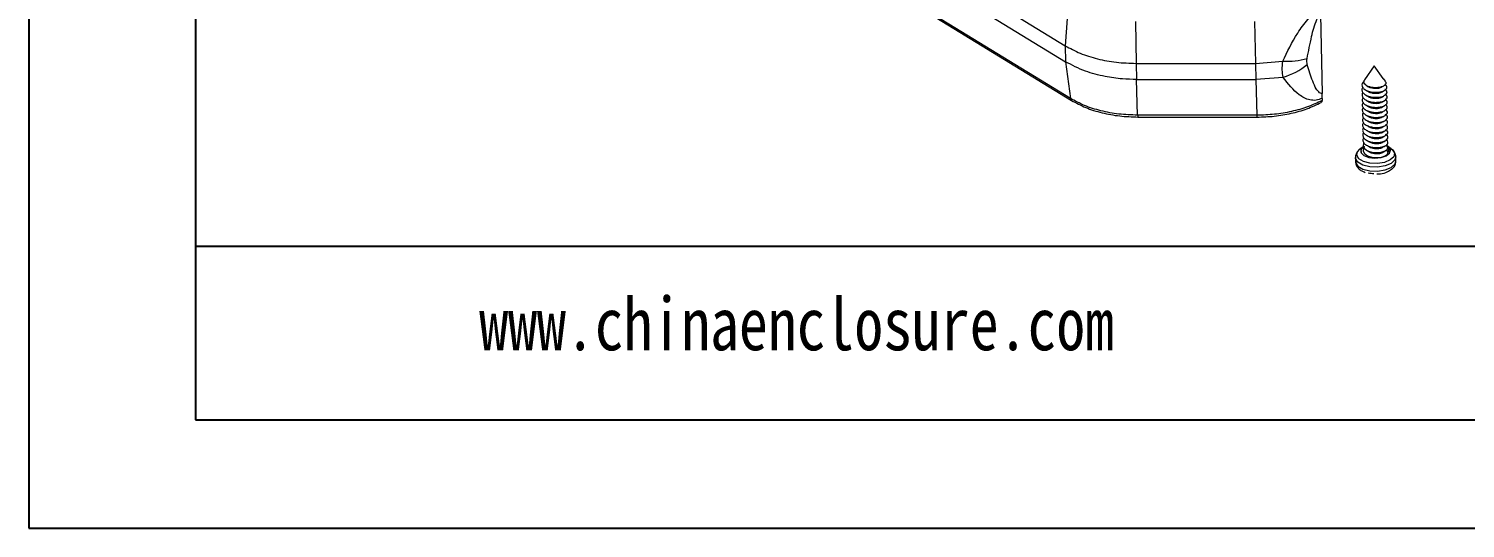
# Model space of a CAD drawing. Header units: inches. Extents: x 1153 to 3519, y 573 to 968.
# Drawn here: x 1152.9 to 1277.5, y 573 to 616.3 of the extents above; entities that cross this region are included whole.
import ezdxf

# ---------------------------------------------------------------- set-up
doc = ezdxf.new("R2010")
doc.units = ezdxf.units.IN
doc.layers.add('文字', color=81, linetype='Continuous')
doc.styles.add('宋体', font='', dxfattribs={"width": 0.8, "height": 3.5})
doc.styles.get('宋体').set_extended_font_data('SimSun')

msp = doc.modelspace()

# ---------------------------------------------------------------- linework, layer by layer
for p, q in [((1152.911, 968.002), (1152.911, 572.957)), ((1167.368, 958.597), (1167.368, 582.363)), ((1152.911, 755.848), (1152.911, 572.957)), ((1363.602, 597.412), (1167.368, 597.412)), ((1167.368, 582.363), (1702.213, 582.363)), ((1152.911, 572.957), (1711.619, 572.957)), ((1152.911, 572.957), (1411.572, 572.957))]:
    msp.add_line(p, q)
at = {"color": 7, "linetype": 'Continuous', "lineweight": 15}
for p, q in [((1178.933, 653.922), (1242.815, 614.836)), ((1178.967, 652.526), (1242.849, 613.44)), ((1243.264, 610.263), (1179.382, 649.35)), ((1179.471, 649.181), (1243.372, 610.083)), ((1243.064, 618.395), (1242.815, 614.836)), ((1248.896, 616.939), (1248.966, 613.3)), ((1259.237, 616.934), (1259.307, 613.294)), ((1264.942, 617.541), (1265.11, 610.697)), ((1242.815, 614.836), (1242.849, 613.44)), ((1242.849, 613.44), (1243.264, 610.263)), ((1248.966, 613.3), (1259.307, 613.294)), ((1248.966, 613.3), (1249, 611.904)), ((1259.307, 613.294), (1261.69, 613.487)), ((1259.307, 613.294), (1259.341, 611.898)), ((1269.605, 613.091), (1268.782, 611.871)), ((1270.4, 611.996), (1269.605, 613.091)), ((1249, 611.904), (1259.341, 611.898)), ((1249.095, 608.807), (1249, 611.904)), ((1261.724, 612.091), (1259.341, 611.898)), ((1259.341, 611.898), (1259.436, 608.802)), ((1270.4, 611.996), (1270.434, 611.918)), ((1270.579, 611.749), (1270.412, 611.979)), ((1268.986, 611.353), (1269.067, 611.304)), ((1265.1, 610.259), (1265.087, 610.076)), ((1259.436, 608.802), (1249.095, 608.807)), ((1249.107, 608.646), (1259.449, 608.64)), ((1268.646, 606.059), (1268.364, 605.847)), ((1270.689, 606.212), (1270.747, 606.176)), ((1270.697, 605.776), (1270.893, 605.653)), ((1270.747, 606.129), (1270.747, 606.176)), ((1271.095, 605.894), (1270.747, 606.136)), ((1270.886, 606.031), (1270.748, 606.129)), ((1270.887, 606.002), (1270.886, 606.031)), ((1270.893, 605.653), (1270.887, 606.002)), ((1271.034, 605.775), (1270.887, 606.002)), ((1270.96, 605.556), (1270.893, 605.653)), ((1267.992, 605.126), (1267.998, 604.777)), ((1271.497, 604.837), (1271.491, 605.186))]:
    msp.add_line(p, q, dxfattribs=at)
at = {"color": 7, "linetype": 'Continuous', "lineweight": 15, "flags": 128}
for points in [[(1271.312, 605.198), (1271.005, 604.918), (1270.504, 604.713), (1269.887, 604.616), (1269.247, 604.64), (1268.681, 604.783), (1268.277, 605.023), (1268.094, 605.323), (1268.162, 605.637), (1268.364, 605.847)], [(1268.646, 606.059), (1268.634, 606.05), (1268.443, 605.798), (1268.474, 605.534), (1268.724, 605.301), (1269.148, 605.141), (1269.673, 605.081), (1270.209, 605.131), (1270.662, 605.284), (1270.953, 605.512), (1271.034, 605.775), (1271.034, 605.775)], [(1268.722, 606.408), (1268.688, 606.372), (1268.643, 606.132), (1268.763, 605.91), (1269.027, 605.727), (1269.407, 605.602), (1269.82, 605.561), (1270.231, 605.597), (1270.564, 605.705), (1270.762, 605.861), (1270.808, 606.042), (1270.689, 606.212), (1270.689, 606.212)], [(1271.095, 605.894), (1271.198, 605.812), (1271.38, 605.513), (1271.312, 605.198)]]:
    msp.add_lwpolyline(points, dxfattribs=at)
at = {"color": 8, "linetype": 'Continuous', "lineweight": 15, "flags": 128}
for points in [[(1268.73, 605.972), (1268.695, 605.936), (1268.65, 605.696), (1268.77, 605.474), (1269.035, 605.291), (1269.415, 605.166), (1269.828, 605.125), (1270.239, 605.161), (1270.571, 605.269), (1270.77, 605.425), (1270.816, 605.606), (1270.697, 605.776), (1270.697, 605.776)], [(1271.491, 605.186), (1271.412, 604.924), (1271.086, 604.626), (1270.555, 604.409), (1269.901, 604.305), (1269.222, 604.332), (1268.622, 604.483), (1268.193, 604.738), (1267.999, 605.055), (1267.992, 605.123)], [(1267.998, 604.777), (1268.005, 604.707), (1268.199, 604.389), (1268.628, 604.135), (1269.228, 603.983), (1269.907, 603.957), (1270.561, 604.06), (1271.092, 604.277), (1271.418, 604.575), (1271.497, 604.837)]]:
    msp.add_lwpolyline(points, dxfattribs=at)
at = {"color": 7, "linetype": 'Continuous', "lineweight": 15}
for centre, radius, start, end in [((1261.949, 620.777), 7.295, 267.95944, 284.65952), ((1259.715, 618.398), 6.618, 287.66345, 308.20027), ((1270.612, 605.703), 0.427, 9.72584, 50.11983)]:
    msp.add_arc(centre, radius, start, end, dxfattribs=at)
for points, knots in [([(1261.69, 613.487), (1262.081, 614.311), (1262.67, 615.551), (1263.683, 616.941), (1264.369, 617.641), (1264.735, 617.886), (1264.91, 618.004)], [0, 0, 0, 0, 0.4995087, 0.7517383, 0.8810409, 1, 1, 1, 1]), ([(1263.796, 613.72), (1263.918, 614.354), (1264.134, 615.469), (1264.437, 616.697), (1264.764, 617.349), (1264.883, 617.477), (1264.942, 617.541)], [0, 0, 0, 0, 0.4994005, 0.8782203, 0.9393213, 1, 1, 1, 1]), ([(1242.815, 614.836), (1243.236, 614.606), (1244.075, 614.148), (1245.598, 613.674), (1247.238, 613.359), (1248.389, 613.32), (1248.966, 613.3)], [0, 0, 0, 0, 0.2506097, 0.5000224, 0.7494245, 1, 1, 1, 1]), ([(1249, 611.904), (1248.591, 611.914), (1247.663, 611.936), (1246.154, 612.159), (1244.42, 612.611), (1243.401, 613.149), (1242.849, 613.44)], [0, 0, 0, 0, 0.1778701, 0.4033594, 0.6768792, 1, 1, 1, 1]), ([(1261.724, 612.091), (1261.686, 612.304), (1261.611, 612.73), (1261.663, 613.234), (1261.69, 613.487)], [0, 0, 0, 0, 0.49864031, 1, 1, 1, 1]), ([(1263.808, 613.196), (1263.792, 613.276), (1263.759, 613.435), (1263.783, 613.625), (1263.796, 613.72)], [0, 0, 0, 0, 0.50003457, 1, 1, 1, 1]), ([(1265.11, 610.697), (1265.057, 610.699), (1264.935, 610.704), (1264.762, 610.85), (1264.517, 611.178), (1264.172, 611.966), (1263.954, 612.704), (1263.808, 613.196)], [0, 0, 0, 0, 0.053917, 0.1255172, 0.2502297, 0.5002598, 1, 1, 1, 1]), ([(1265.1, 610.259), (1264.924, 610.195), (1264.555, 610.063), (1263.848, 610.133), (1262.787, 610.691), (1262.147, 611.533), (1261.724, 612.091)], [0, 0, 0, 0, 0.1189618, 0.2483817, 0.5018446, 1, 1, 1, 1]), ([(1270.569, 611.741), (1270.587, 611.723), (1270.647, 611.659), (1270.631, 611.535), (1270.523, 611.392), (1270.309, 611.273), (1270.023, 611.201), (1269.698, 611.178), (1269.372, 611.209), (1269.083, 611.294), (1268.862, 611.422), (1268.735, 611.576), (1268.706, 611.734), (1268.765, 611.827), (1268.789, 611.867)], [0, 0, 0, 0, 0.03754998, 0.13114574, 0.22421277, 0.31731531, 0.40819957, 0.49834019, 0.5885161, 0.67668452, 0.7639022, 0.85115009, 0.93660213, 1, 1, 1, 1]), ([(1270.434, 611.918), (1270.434, 611.924), (1270.433, 611.937), (1270.43, 611.956), (1270.414, 611.968), (1270.407, 611.974)], [0, 0, 0, 0, 0.3086546, 0.6766925, 1, 1, 1, 1]), ([(1265.1, 610.259), (1265.103, 610.294), (1265.107, 610.365), (1265.112, 610.51), (1265.111, 610.622), (1265.11, 610.697)], [0, 0, 0, 0, 0.2495375, 0.4990733, 1, 1, 1, 1]), ([(1268.638, 611.202), (1268.627, 611.19), (1268.543, 611.108), (1268.54, 610.926), (1268.653, 610.7), (1268.93, 610.511), (1269.311, 610.385), (1269.744, 610.344), (1270.162, 610.38), (1270.499, 610.49), (1270.71, 610.657), (1270.748, 610.835), (1270.677, 610.978), (1270.56, 611.032), (1270.535, 611.043)], [0, 0, 0, 0, 0.0154273, 0.112987, 0.2080366, 0.3030874, 0.4006461, 0.4943264, 0.5910346, 0.6877432, 0.7814227, 0.8789824, 0.974032, 1, 1, 1, 1]), ([(1268.573, 611.552), (1268.559, 611.48), (1268.529, 611.338), (1268.66, 611.128), (1268.921, 610.947), (1269.304, 610.821), (1269.737, 610.779), (1270.155, 610.816), (1270.492, 610.926), (1270.703, 611.092), (1270.741, 611.271), (1270.67, 611.414), (1270.552, 611.468), (1270.527, 611.479)], [0, 0, 0, 0, 0.0903864, 0.17801, 0.2766645, 0.3779222, 0.4751543, 0.5755288, 0.6759044, 0.7731357, 0.8743943, 0.9730477, 1, 1, 1, 1]), ([(1268.647, 610.767), (1268.635, 610.756), (1268.551, 610.673), (1268.547, 610.49), (1268.661, 610.264), (1268.938, 610.075), (1269.318, 609.949), (1269.752, 609.908), (1270.17, 609.945), (1270.507, 610.054), (1270.718, 610.221), (1270.756, 610.399), (1270.685, 610.542), (1270.567, 610.596), (1270.542, 610.607)], [0, 0, 0, 0, 0.0162094, 0.1136916, 0.208666, 0.3036412, 0.4011225, 0.4947284, 0.5913594, 0.6879915, 0.7815966, 0.8790785, 0.9740529, 1, 1, 1, 1]), ([(1268.729, 611.745), (1268.676, 611.693), (1268.614, 611.631), (1268.579, 611.563), (1268.573, 611.552)], [0, 0, 0, 0, 0.84567033, 1, 1, 1, 1]), ([(1268.868, 610.995), (1268.903, 610.973), (1268.972, 610.931), (1269.04, 610.889), (1269.075, 610.868)], [0, 0, 0, 0, 0.5000851, 1, 1, 1, 1]), ([(1268.875, 610.559), (1268.91, 610.537), (1268.98, 610.495), (1269.048, 610.453), (1269.082, 610.432)], [0, 0, 0, 0, 0.500058, 1, 1, 1, 1]), ([(1269.073, 611.307), (1269.085, 611.298), (1269.162, 611.239), (1269.389, 611.172), (1269.704, 611.134), (1269.99, 611.148), (1270.12, 611.193), (1270.171, 611.211)], [0, 0, 0, 0, 0.0464311, 0.3122038, 0.567304, 0.8307384, 1, 1, 1, 1]), ([(1269.081, 610.871), (1269.092, 610.862), (1269.17, 610.803), (1269.396, 610.736), (1269.712, 610.698), (1269.997, 610.712), (1270.127, 610.757), (1270.178, 610.775)], [0, 0, 0, 0, 0.04643105, 0.31220342, 0.56730333, 0.83073858, 1, 1, 1, 1]), ([(1270.159, 611.198), (1270.209, 611.225), (1270.266, 611.256), (1270.328, 611.292), (1270.337, 611.297)], [0, 0, 0, 0, 0.8592203, 1, 1, 1, 1]), ([(1270.167, 610.762), (1270.217, 610.789), (1270.318, 610.844), (1270.426, 610.908), (1270.481, 610.941)], [0, 0, 0, 0, 0.4934884, 1, 1, 1, 1]), ([(1249.095, 608.808), (1248.547, 608.827), (1247.455, 608.866), (1245.899, 609.165), (1244.456, 609.613), (1243.662, 610.046), (1243.264, 610.263)], [0, 0, 0, 0, 0.2513459, 0.5008483, 0.7498871, 1, 1, 1, 1]), ([(1243.362, 610.089), (1243.76, 609.872), (1244.553, 609.44), (1245.988, 608.995), (1247.529, 608.701), (1248.606, 608.664), (1249.145, 608.646)], [0, 0, 0, 0, 0.2508664, 0.5001663, 0.7494214, 1, 1, 1, 1]), ([(1265.087, 610.076), (1264.679, 609.884), (1263.866, 609.502), (1262.456, 609.108), (1260.969, 608.848), (1259.947, 608.817), (1259.436, 608.802)], [0, 0, 0, 0, 0.2509094, 0.5006965, 0.7501399, 1, 1, 1, 1]), ([(1259.449, 608.64), (1259.951, 608.656), (1260.956, 608.687), (1262.422, 608.946), (1263.815, 609.337), (1264.619, 609.719), (1265.023, 609.911)], [0, 0, 0, 0, 0.2492054, 0.4984742, 0.7484961, 1, 1, 1, 1]), ([(1265.087, 610.076), (1265.08, 610.038), (1265.065, 609.961), (1265.023, 609.902), (1264.99, 609.895), (1264.987, 609.895)], [0, 0, 0, 0, 0.4796509, 0.9593002, 1, 1, 1, 1]), ([(1268.655, 610.331), (1268.643, 610.32), (1268.559, 610.237), (1268.555, 610.054), (1268.669, 609.828), (1268.945, 609.639), (1269.326, 609.513), (1269.759, 609.472), (1270.177, 609.509), (1270.514, 609.618), (1270.725, 609.785), (1270.763, 609.963), (1270.692, 610.106), (1270.575, 610.16), (1270.55, 610.171)], [0, 0, 0, 0, 0.0162097, 0.1136919, 0.208666, 0.3036412, 0.4011225, 0.4947284, 0.5913597, 0.6879915, 0.7815966, 0.8790788, 0.9740529, 1, 1, 1, 1]), ([(1268.662, 609.896), (1268.65, 609.884), (1268.566, 609.801), (1268.562, 609.618), (1268.676, 609.392), (1268.953, 609.203), (1269.333, 609.077), (1269.767, 609.036), (1270.185, 609.073), (1270.522, 609.182), (1270.733, 609.349), (1270.771, 609.527), (1270.7, 609.67), (1270.582, 609.724), (1270.557, 609.735)], [0, 0, 0, 0, 0.0162094, 0.1136916, 0.2086658, 0.3036412, 0.4011225, 0.4947284, 0.5913594, 0.6879915, 0.7815963, 0.8790785, 0.9740529, 1, 1, 1, 1]), ([(1268.67, 609.46), (1268.658, 609.448), (1268.574, 609.365), (1268.57, 609.182), (1268.684, 608.956), (1268.96, 608.767), (1269.341, 608.641), (1269.774, 608.6), (1270.192, 608.637), (1270.529, 608.746), (1270.74, 608.913), (1270.778, 609.091), (1270.707, 609.234), (1270.59, 609.288), (1270.565, 609.299)], [0, 0, 0, 0, 0.0162097, 0.1136919, 0.208666, 0.3036412, 0.4011225, 0.4947284, 0.5913594, 0.6879915, 0.7815966, 0.8790788, 0.9740529, 1, 1, 1, 1]), ([(1268.883, 610.123), (1268.918, 610.101), (1268.987, 610.059), (1269.055, 610.017), (1269.09, 609.996)], [0, 0, 0, 0, 0.5000851, 1, 1, 1, 1]), ([(1268.89, 609.687), (1268.925, 609.665), (1268.995, 609.623), (1269.063, 609.581), (1269.097, 609.56)], [0, 0, 0, 0, 0.500058, 1, 1, 1, 1]), ([(1269.088, 610.435), (1269.1, 610.426), (1269.177, 610.367), (1269.404, 610.3), (1269.719, 610.262), (1270.005, 610.276), (1270.135, 610.321), (1270.186, 610.339)], [0, 0, 0, 0, 0.0464311, 0.3122038, 0.567304, 0.8307384, 1, 1, 1, 1]), ([(1269.096, 609.999), (1269.107, 609.99), (1269.185, 609.931), (1269.411, 609.865), (1269.727, 609.826), (1270.012, 609.84), (1270.142, 609.885), (1270.193, 609.903)], [0, 0, 0, 0, 0.046431, 0.3122034, 0.5673033, 0.8307374, 1, 1, 1, 1]), ([(1269.103, 609.563), (1269.115, 609.554), (1269.192, 609.495), (1269.419, 609.429), (1269.734, 609.39), (1270.02, 609.404), (1270.15, 609.449), (1270.201, 609.467)], [0, 0, 0, 0, 0.0464311, 0.3122026, 0.5673028, 0.8307384, 1, 1, 1, 1]), ([(1270.174, 610.326), (1270.224, 610.353), (1270.325, 610.408), (1270.434, 610.472), (1270.488, 610.505)], [0, 0, 0, 0, 0.4934772, 1, 1, 1, 1]), ([(1270.182, 609.89), (1270.232, 609.917), (1270.333, 609.972), (1270.441, 610.036), (1270.496, 610.069)], [0, 0, 0, 0, 0.4934884, 1, 1, 1, 1]), ([(1270.189, 609.454), (1270.239, 609.481), (1270.34, 609.536), (1270.449, 609.6), (1270.503, 609.633)], [0, 0, 0, 0, 0.4934772, 1, 1, 1, 1]), ([(1268.677, 609.024), (1268.665, 609.012), (1268.581, 608.929), (1268.577, 608.746), (1268.691, 608.52), (1268.968, 608.331), (1269.348, 608.205), (1269.782, 608.164), (1270.2, 608.201), (1270.537, 608.31), (1270.748, 608.477), (1270.786, 608.655), (1270.715, 608.798), (1270.597, 608.852), (1270.572, 608.863)], [0, 0, 0, 0, 0.0162094, 0.1136916, 0.2086658, 0.3036412, 0.4011225, 0.4947281, 0.5913594, 0.6879913, 0.7815963, 0.8790785, 0.9740529, 1, 1, 1, 1]), ([(1268.685, 608.588), (1268.673, 608.576), (1268.589, 608.493), (1268.585, 608.31), (1268.699, 608.084), (1268.975, 607.895), (1269.356, 607.769), (1269.789, 607.728), (1270.207, 607.765), (1270.544, 607.874), (1270.755, 608.041), (1270.793, 608.219), (1270.722, 608.362), (1270.605, 608.416), (1270.58, 608.427)], [0, 0, 0, 0, 0.0162094, 0.1136916, 0.208666, 0.3036412, 0.4011225, 0.4947284, 0.5913594, 0.6879915, 0.7815966, 0.8790788, 0.9740529, 1, 1, 1, 1]), ([(1268.692, 608.152), (1268.68, 608.14), (1268.596, 608.057), (1268.592, 607.874), (1268.706, 607.648), (1268.982, 607.459), (1269.363, 607.333), (1269.797, 607.292), (1270.215, 607.329), (1270.552, 607.438), (1270.763, 607.605), (1270.801, 607.783), (1270.73, 607.926), (1270.612, 607.98), (1270.587, 607.991)], [0, 0, 0, 0, 0.0162097, 0.1136918, 0.208666, 0.3036412, 0.4011224, 0.4947282, 0.5913595, 0.6879914, 0.7815964, 0.8790786, 0.9740527, 1, 1, 1, 1]), ([(1268.898, 609.251), (1268.933, 609.229), (1269.002, 609.187), (1269.07, 609.145), (1269.105, 609.124)], [0, 0, 0, 0, 0.500058, 1, 1, 1, 1]), ([(1268.905, 608.815), (1268.94, 608.794), (1269.01, 608.751), (1269.078, 608.709), (1269.112, 608.688)], [0, 0, 0, 0, 0.5000851, 1, 1, 1, 1]), ([(1268.913, 608.379), (1268.948, 608.358), (1269.017, 608.315), (1269.085, 608.273), (1269.12, 608.252)], [0, 0, 0, 0, 0.500058, 1, 1, 1, 1]), ([(1269.111, 609.127), (1269.122, 609.118), (1269.2, 609.059), (1269.426, 608.993), (1269.742, 608.954), (1270.027, 608.968), (1270.157, 609.013), (1270.208, 609.031)], [0, 0, 0, 0, 0.0464311, 0.3122038, 0.567304, 0.8307384, 1, 1, 1, 1]), ([(1269.118, 608.691), (1269.13, 608.682), (1269.207, 608.623), (1269.434, 608.557), (1269.749, 608.518), (1270.035, 608.532), (1270.165, 608.577), (1270.216, 608.595)], [0, 0, 0, 0, 0.0464299, 0.3122026, 0.5673028, 0.8307384, 1, 1, 1, 1]), ([(1269.126, 608.255), (1269.137, 608.246), (1269.215, 608.187), (1269.441, 608.121), (1269.757, 608.082), (1270.042, 608.096), (1270.172, 608.141), (1270.223, 608.159)], [0, 0, 0, 0, 0.0464311, 0.3122038, 0.567304, 0.8307384, 1, 1, 1, 1]), ([(1270.197, 609.018), (1270.247, 609.045), (1270.348, 609.1), (1270.456, 609.164), (1270.511, 609.197)], [0, 0, 0, 0, 0.4934884, 1, 1, 1, 1]), ([(1270.204, 608.582), (1270.254, 608.609), (1270.355, 608.664), (1270.464, 608.728), (1270.518, 608.761)], [0, 0, 0, 0, 0.4934884, 1, 1, 1, 1]), ([(1270.212, 608.146), (1270.262, 608.173), (1270.363, 608.228), (1270.471, 608.292), (1270.526, 608.325)], [0, 0, 0, 0, 0.4934884, 1, 1, 1, 1]), ([(1268.7, 607.716), (1268.688, 607.704), (1268.604, 607.621), (1268.6, 607.438), (1268.714, 607.212), (1268.99, 607.023), (1269.371, 606.897), (1269.804, 606.856), (1270.222, 606.893), (1270.559, 607.002), (1270.77, 607.169), (1270.808, 607.347), (1270.737, 607.49), (1270.62, 607.544), (1270.595, 607.555)], [0, 0, 0, 0, 0.0162094, 0.1136916, 0.208666, 0.3036412, 0.4011225, 0.4947284, 0.5913594, 0.6879915, 0.7815966, 0.8790788, 0.9740529, 1, 1, 1, 1]), ([(1268.707, 607.28), (1268.695, 607.268), (1268.611, 607.185), (1268.607, 607.002), (1268.721, 606.776), (1268.997, 606.587), (1269.378, 606.461), (1269.812, 606.42), (1270.23, 606.457), (1270.567, 606.567), (1270.778, 606.733), (1270.816, 606.911), (1270.745, 607.054), (1270.627, 607.108), (1270.602, 607.119)], [0, 0, 0, 0, 0.0162097, 0.1136919, 0.208666, 0.3036412, 0.4011225, 0.4947284, 0.5913597, 0.6879915, 0.7815966, 0.8790788, 0.9740529, 1, 1, 1, 1]), ([(1268.715, 606.844), (1268.703, 606.832), (1268.619, 606.749), (1268.615, 606.566), (1268.729, 606.34), (1269.005, 606.151), (1269.386, 606.025), (1269.819, 605.984), (1270.237, 606.021), (1270.574, 606.13), (1270.785, 606.297), (1270.823, 606.475), (1270.752, 606.618), (1270.635, 606.672), (1270.61, 606.683)], [0, 0, 0, 0, 0.0162094, 0.1136916, 0.2086658, 0.3036412, 0.4011225, 0.4947284, 0.5913594, 0.6879915, 0.7815963, 0.8790785, 0.9740529, 1, 1, 1, 1]), ([(1268.92, 607.943), (1268.955, 607.922), (1269.025, 607.879), (1269.093, 607.837), (1269.127, 607.816)], [0, 0, 0, 0, 0.5000851, 1, 1, 1, 1]), ([(1268.928, 607.507), (1268.963, 607.486), (1269.032, 607.443), (1269.1, 607.401), (1269.135, 607.38)], [0, 0, 0, 0, 0.500058, 1, 1, 1, 1]), ([(1268.935, 607.071), (1268.97, 607.05), (1269.04, 607.007), (1269.108, 606.965), (1269.142, 606.944)], [0, 0, 0, 0, 0.5000851, 1, 1, 1, 1]), ([(1269.133, 607.819), (1269.145, 607.81), (1269.222, 607.751), (1269.449, 607.685), (1269.764, 607.646), (1270.05, 607.66), (1270.18, 607.705), (1270.231, 607.723)], [0, 0, 0, 0, 0.04643105, 0.31220342, 0.56730333, 0.83073858, 1, 1, 1, 1]), ([(1269.141, 607.383), (1269.152, 607.374), (1269.23, 607.315), (1269.456, 607.249), (1269.772, 607.21), (1270.057, 607.224), (1270.187, 607.269), (1270.238, 607.287)], [0, 0, 0, 0, 0.0464311, 0.3122038, 0.567304, 0.8307384, 1, 1, 1, 1]), ([(1269.148, 606.947), (1269.16, 606.938), (1269.237, 606.879), (1269.464, 606.813), (1269.779, 606.774), (1270.065, 606.788), (1270.195, 606.833), (1270.246, 606.851)], [0, 0, 0, 0, 0.046431, 0.3122034, 0.5673033, 0.8307374, 1, 1, 1, 1]), ([(1270.219, 607.711), (1270.269, 607.738), (1270.37, 607.792), (1270.479, 607.856), (1270.533, 607.889)], [0, 0, 0, 0, 0.4934884, 1, 1, 1, 1]), ([(1270.227, 607.275), (1270.277, 607.302), (1270.378, 607.356), (1270.486, 607.42), (1270.541, 607.453)], [0, 0, 0, 0, 0.4934772, 1, 1, 1, 1]), ([(1270.234, 606.839), (1270.284, 606.866), (1270.385, 606.92), (1270.494, 606.984), (1270.548, 607.017)], [0, 0, 0, 0, 0.4934884, 1, 1, 1, 1]), ([(1268.125, 605.589), (1268.067, 605.485), (1267.985, 605.337), (1268.005, 605.172), (1268.011, 605.123)], [0, 0, 0, 0, 0.704191, 1, 1, 1, 1]), ([(1268.789, 606.063), (1268.768, 606.053), (1268.616, 605.983), (1268.466, 605.808), (1268.453, 605.643), (1268.447, 605.569)], [0, 0, 0, 0, 0.0800364, 0.5855144, 1, 1, 1, 1]), ([(1268.943, 606.635), (1268.978, 606.614), (1269.047, 606.571), (1269.115, 606.529), (1269.15, 606.508)], [0, 0, 0, 0, 0.500058, 1, 1, 1, 1]), ([(1268.95, 606.199), (1268.985, 606.178), (1269.055, 606.135), (1269.123, 606.093), (1269.157, 606.072)], [0, 0, 0, 0, 0.500058, 1, 1, 1, 1]), ([(1268.958, 605.763), (1268.993, 605.742), (1269.062, 605.699), (1269.13, 605.657), (1269.165, 605.636)], [0, 0, 0, 0, 0.5000851, 1, 1, 1, 1]), ([(1269.156, 606.511), (1269.167, 606.502), (1269.245, 606.443), (1269.471, 606.377), (1269.787, 606.338), (1270.072, 606.352), (1270.202, 606.397), (1270.253, 606.415)], [0, 0, 0, 0, 0.0464311, 0.3122038, 0.5673028, 0.8307384, 1, 1, 1, 1]), ([(1269.163, 606.075), (1269.175, 606.066), (1269.252, 606.007), (1269.479, 605.941), (1269.794, 605.902), (1270.08, 605.916), (1270.21, 605.961), (1270.261, 605.979)], [0, 0, 0, 0, 0.046431, 0.3122034, 0.5673033, 0.8307374, 1, 1, 1, 1]), ([(1269.171, 605.639), (1269.182, 605.63), (1269.26, 605.571), (1269.486, 605.505), (1269.802, 605.466), (1270.087, 605.48), (1270.217, 605.525), (1270.268, 605.543)], [0, 0, 0, 0, 0.0464299, 0.3122026, 0.5673028, 0.8307384, 1, 1, 1, 1]), ([(1270.242, 606.403), (1270.292, 606.43), (1270.393, 606.484), (1270.501, 606.548), (1270.556, 606.581)], [0, 0, 0, 0, 0.4934772, 1, 1, 1, 1]), ([(1270.249, 605.967), (1270.299, 605.994), (1270.4, 606.048), (1270.509, 606.112), (1270.563, 606.145)], [0, 0, 0, 0, 0.4934884, 1, 1, 1, 1]), ([(1270.257, 605.531), (1270.307, 605.558), (1270.408, 605.612), (1270.516, 605.676), (1270.571, 605.709)], [0, 0, 0, 0, 0.4934884, 1, 1, 1, 1]), ([(1271.489, 605.185), (1271.49, 605.189), (1271.515, 605.313), (1271.402, 605.554), (1271.282, 605.762), (1271.181, 605.827), (1271.179, 605.828)], [0, 0, 0, 0, 0.0134121, 0.5182675, 0.9920568, 1, 1, 1, 1]), ([(1268.017, 604.774), (1268.016, 604.705), (1268.015, 604.518), (1268.182, 604.244), (1268.45, 603.994), (1268.708, 603.895), (1268.84, 603.844)], [0, 0, 0, 0, 0.15623359, 0.4198859, 0.70369311, 1, 1, 1, 1]), ([(1271.122, 604.125), (1271.146, 604.139), (1271.291, 604.225), (1271.447, 604.464), (1271.478, 604.71), (1271.492, 604.821)], [0, 0, 0, 0, 0.0972358, 0.5951311, 1, 1, 1, 1]), ([(1269.833, 603.714), (1269.942, 603.716), (1270.268, 603.721), (1270.738, 603.851), (1271.004, 604.041), (1271.122, 604.125)], [0, 0, 0, 0, 0.2189831, 0.6520569, 1, 1, 1, 1])]:
    msp.add_open_spline(points, degree=3, knots=knots, dxfattribs=at)
at = {"color": 8, "linetype": 'Continuous', "lineweight": 15}
for points, knots in [([(1243.264, 610.263), (1243.273, 610.219), (1243.29, 610.143), (1243.344, 610.109), (1243.366, 610.095)], [0, 0, 0, 0, 0.5789292, 1, 1, 1, 1]), ([(1249.095, 608.807), (1249.097, 608.768), (1249.1, 608.689), (1249.104, 608.642), (1249.107, 608.651), (1249.107, 608.653)], [0, 0, 0, 0, 0.4426802, 0.8853664, 1, 1, 1, 1]), ([(1259.436, 608.802), (1259.438, 608.762), (1259.441, 608.683), (1259.446, 608.636), (1259.449, 608.645), (1259.449, 608.647)], [0, 0, 0, 0, 0.44268001, 0.88536405, 1, 1, 1, 1])]:
    msp.add_open_spline(points, degree=3, knots=knots, dxfattribs=at)
at = {"color": 7, "linetype": 'Continuous', "lineweight": 15}
msp.add_open_spline([(1269.577, 603.705), (1269.498, 603.713), (1269.339, 603.729), (1269.18, 603.757), (1269.1, 603.772)], degree=3, dxfattribs=at)

# ---------------------------------------------------------------- texts
at = {"layer": '文字', "color": 0, "insert": (1191.989, 593.008), "char_height": 4.59842, "width": 80.78975, "attachment_point": 1, "style": '宋体'}
msp.add_mtext('www.chinaenclosure.com', dxfattribs=at)

doc.saveas('drawing.dxf')
